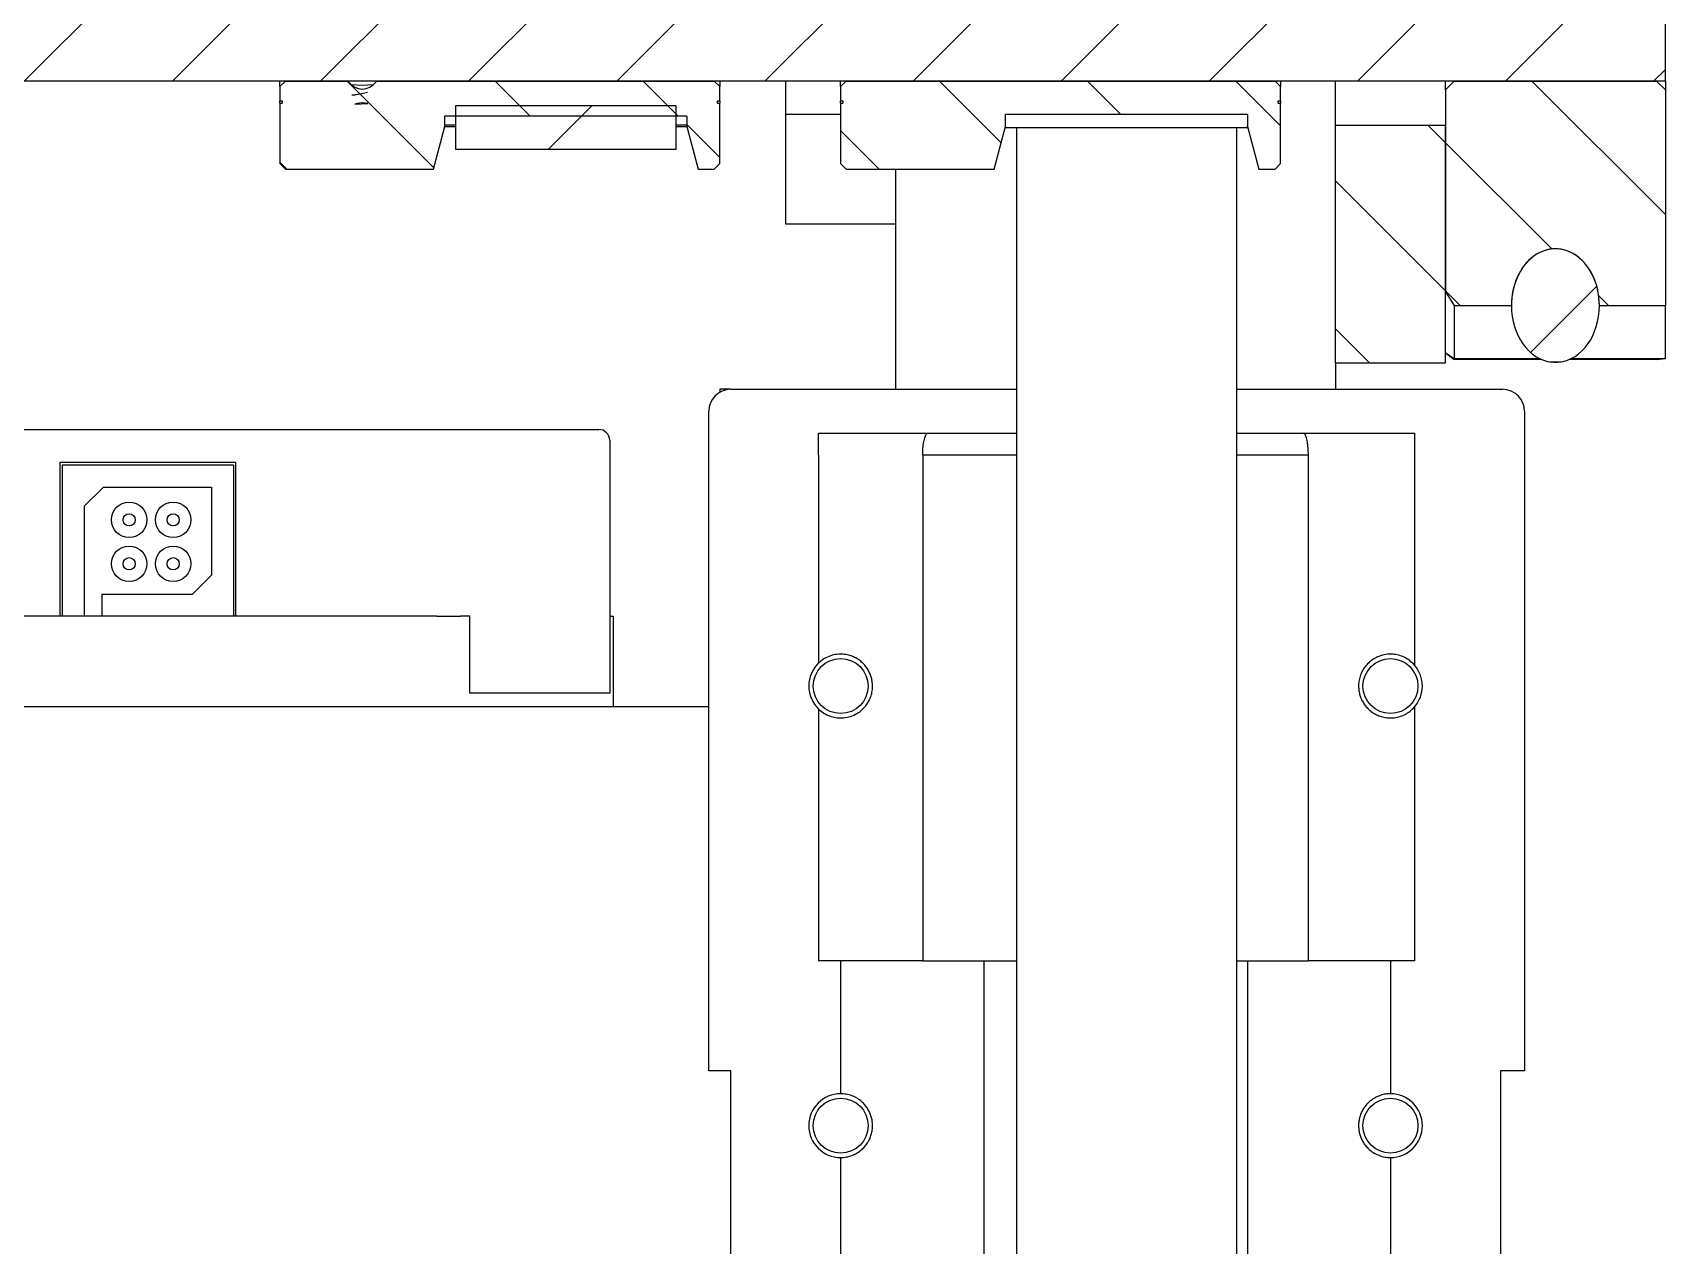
# Model space of a CAD drawing. Header units: millimetres. Extents: x -300 to 1184, y 5 to 1469.
# Drawn here: x 473.56 to 523.06, y 316.76 to 353.55 of the extents above; entities that cross this region are included whole.
import ezdxf

# ---------------------------------------------------------------- set-up
doc = ezdxf.new("R2010")
doc.units = ezdxf.units.MM

msp = doc.modelspace()

# ---------------------------------------------------------------- hatches: boundary and pattern name
at = {"linetype": 'Continuous', "lineweight": 18}
h = msp.add_hatch(dxfattribs=at)
h.set_pattern_fill('ANSI31', style=0)
h.paths.add_polyline_path([(199.057, 352.076), (523.057, 352.076), (523.057, 357.409), (199.057, 357.409)], flags=0)
h = msp.add_hatch(dxfattribs=at)
h.set_pattern_fill('ANSI31', angle=90, style=0)
edge = h.paths.add_edge_path(flags=0)
edge.add_line((481.057, 349.576), (481.224, 349.409))
edge.add_line((481.224, 349.409), (485.712, 349.409))
edge.add_line((485.712, 349.409), (486.057, 350.698))
edge.add_line((486.057, 350.698), (486.057, 351.018))
edge.add_line((486.057, 351.018), (493.39, 351.018))
edge.add_line((493.39, 351.018), (493.39, 350.698))
edge.add_line((493.39, 350.698), (493.736, 349.409))
edge.add_line((493.736, 349.409), (494.224, 349.409))
edge.add_line((494.224, 349.409), (494.39, 349.576))
edge.add_line((494.39, 349.576), (494.39, 351.409))
edge.add_line((494.39, 351.409), (494.324, 351.409))
edge.add_line((494.324, 351.409), (494.324, 351.476))
edge.add_line((494.324, 351.476), (494.39, 351.476))
edge.add_line((494.39, 351.476), (494.39, 351.909))
edge.add_line((494.39, 351.909), (494.224, 352.076))
edge.add_line((494.224, 352.076), (484.001, 352.076))
edge.add_ellipse((483.557, 354.743), major_axis=(0, 2.909), ratio=0.381849, start_angle=156.4634, end_angle=203.5366, ccw=False)
edge.add_line((483.114, 352.076), (481.224, 352.076))
edge.add_line((481.224, 352.076), (481.057, 351.909))
edge.add_line((481.057, 351.909), (481.057, 351.476))
edge.add_line((481.057, 351.476), (481.124, 351.476))
edge.add_line((481.124, 351.476), (481.124, 351.409))
edge.add_line((481.124, 351.409), (481.057, 351.409))
edge.add_line((481.057, 351.409), (481.057, 349.576))
h = msp.add_hatch(dxfattribs=at)
h.set_pattern_fill('ANSI31', angle=90, style=0)
h.paths.add_polyline_path([(498.224, 349.409), (502.712, 349.409), (503.057, 350.698), (503.057, 351.068), (510.39, 351.068), (510.39, 350.698), (510.736, 349.409), (511.224, 349.409), (511.39, 349.576), (511.39, 351.409), (511.324, 351.409), (511.324, 351.476), (511.39, 351.476), (511.39, 351.909), (511.224, 352.076), (498.224, 352.076), (498.057, 351.909), (498.057, 351.476), (498.124, 351.476), (498.124, 351.409), (498.057, 351.409), (498.057, 349.576)], flags=0)
h = msp.add_hatch(dxfattribs=at)
h.set_pattern_fill('ANSI31', angle=90, style=0)
edge = h.paths.add_edge_path(flags=0)
edge.add_line((516.39, 351.809), (516.39, 345.689))
edge.add_line((516.39, 345.689), (516.657, 345.268))
edge.add_line((516.657, 345.268), (518.39, 345.268))
edge.add_ellipse((519.724, 345.268), major_axis=(0, 1.723), ratio=0.773957, start_angle=-90, end_angle=90, ccw=False)
edge.add_line((521.057, 345.268), (523.057, 345.268))
edge.add_line((523.057, 345.268), (523.057, 351.809))
edge.add_line((523.057, 351.809), (522.79, 352.076))
edge.add_line((522.79, 352.076), (516.657, 352.076))
edge.add_line((516.657, 352.076), (516.39, 351.809))
h = msp.add_hatch(dxfattribs=at)
h.set_pattern_fill('ANSI31', style=0)
edge = h.paths.add_edge_path(flags=0)
edge.add_spline(control_points=[(483.331, 351.377), (483.462, 351.372), (483.594, 351.378), (483.725, 351.393)], knot_values=[0.000211, 0.000211, 0.000211, 0.000211, 0.000802, 0.000802, 0.000802, 0.000802], weights=[1, 1, 1, 1], degree=3, periodic=0)
edge.add_spline(control_points=[(483.725, 351.393), (483.722, 351.394), (483.719, 351.394), (483.717, 351.395), (483.638, 351.413), (483.554, 351.418), (483.474, 351.408), (483.426, 351.402), (483.378, 351.392), (483.331, 351.377)], knot_values=[0.000486, 0.000486, 0.000486, 0.000486, 0.000498, 0.000498, 0.000498, 0.000862, 0.000862, 0.000862, 0.00108, 0.00108, 0.00108, 0.00108], weights=[1, 1, 1, 1, 1, 1, 1, 1, 1, 1], degree=3, periodic=0)
h = msp.add_hatch(dxfattribs=at)
h.set_pattern_fill('ANSI31', style=0)
h.paths.add_polyline_path([(493.057, 350.668), (493.057, 351.335), (486.39, 351.335), (486.39, 350.668), (486.39, 350.001), (493.057, 350.001)], flags=0)
h = msp.add_hatch(dxfattribs=at)
h.set_pattern_fill('ANSI31', angle=90, style=0)
h.paths.add_polyline_path([(513.057, 350.743), (513.057, 343.53), (516.39, 343.53), (516.39, 350.743)], flags=0)
h = msp.add_hatch(dxfattribs=at)
h.set_pattern_fill('ANSI31', style=0)
edge = h.paths.add_edge_path(flags=0)
edge.add_ellipse((519.724, 345.268), major_axis=(0, 1.723), ratio=0.773957, start_angle=190.2988, end_angle=529.7012)
edge.add_ellipse((519.724, 352.964), major_axis=(0, 9.406), ratio=0.444994, start_angle=176.7353, end_angle=183.2647)

# ---------------------------------------------------------------- linework, layer by layer
at = {"color": 7, "linetype": 'Continuous', "lineweight": 25}
for p, q in [((523.057, 352.076), (523.057, 357.409)), ((523.057, 352.076), (199.057, 352.076)), ((481.057, 351.909), (481.224, 352.076)), ((481.057, 351.909), (481.057, 352.076)), ((481.057, 351.909), (481.057, 351.476)), ((481.224, 352.076), (483.114, 352.076)), ((484.001, 352.076), (494.224, 352.076)), ((494.224, 352.076), (494.39, 351.909)), ((494.39, 352.076), (494.39, 351.909)), ((494.39, 351.476), (494.39, 351.909)), ((496.39, 351.076), (496.39, 352.076)), ((498.057, 351.909), (498.224, 352.076)), ((498.057, 351.909), (498.057, 352.076)), ((498.057, 351.909), (498.057, 351.476)), ((498.224, 352.076), (511.224, 352.076)), ((511.224, 352.076), (511.39, 351.909)), ((511.39, 352.076), (511.39, 351.909)), ((511.39, 351.476), (511.39, 351.909)), ((513.057, 350.743), (513.057, 352.076)), ((516.657, 352.076), (516.39, 351.809)), ((516.39, 351.809), (516.39, 352.076)), ((516.657, 352.076), (522.79, 352.076)), ((523.057, 351.809), (522.79, 352.076)), ((523.057, 352.076), (523.057, 351.809)), ((481.057, 351.409), (481.057, 351.476)), ((481.057, 351.476), (481.124, 351.476)), ((481.124, 351.476), (481.124, 351.409)), ((494.324, 351.476), (494.39, 351.476)), ((494.324, 351.409), (494.324, 351.476)), ((494.39, 351.476), (494.39, 351.409)), ((498.057, 351.409), (498.057, 351.476)), ((498.057, 351.476), (498.124, 351.476)), ((498.124, 351.476), (498.124, 351.409)), ((511.324, 351.476), (511.39, 351.476)), ((511.324, 351.409), (511.324, 351.476)), ((511.39, 351.476), (511.39, 351.409)), ((516.39, 351.809), (516.39, 345.689)), ((523.057, 351.809), (523.057, 345.268)), ((481.057, 351.409), (481.124, 351.409)), ((481.057, 351.409), (481.057, 349.576)), ((483.331, 351.377), (483.725, 351.393)), ((493.39, 351.018), (486.057, 351.018)), ((486.057, 350.698), (486.057, 351.018)), ((486.39, 351.335), (493.057, 351.335)), ((486.39, 350.668), (486.39, 351.335)), ((493.057, 351.335), (493.057, 350.668)), ((493.39, 351.018), (493.39, 350.698)), ((494.324, 351.409), (494.39, 351.409)), ((494.39, 349.576), (494.39, 351.409)), ((496.39, 351.076), (498.057, 351.076)), ((496.39, 347.743), (496.39, 351.076)), ((498.057, 351.409), (498.124, 351.409)), ((498.057, 351.409), (498.057, 349.576)), ((510.39, 351.068), (503.057, 351.068)), ((503.057, 350.698), (503.057, 351.068)), ((510.39, 351.068), (510.39, 350.698)), ((511.324, 351.409), (511.39, 351.409)), ((511.39, 349.576), (511.39, 351.409)), ((485.712, 349.409), (486.057, 350.698)), ((486.057, 350.747), (486.39, 350.747)), ((486.057, 350.698), (486.39, 350.698)), ((486.057, 350.698), (486.057, 350.698)), ((486.39, 350.001), (486.39, 350.668)), ((493.057, 350.747), (493.39, 350.747)), ((493.057, 350.698), (493.39, 350.698)), ((493.057, 350.668), (493.057, 350.001)), ((493.39, 350.698), (493.736, 349.409)), ((493.39, 350.698), (493.39, 350.698)), ((502.712, 349.409), (503.057, 350.698)), ((503.057, 350.698), (503.057, 350.674)), ((503.057, 350.674), (510.39, 350.674)), ((503.39, 350.674), (503.39, 139.2)), ((510.057, 350.674), (510.057, 139.2)), ((510.39, 350.698), (510.736, 349.409)), ((510.39, 350.674), (510.39, 350.698)), ((513.057, 350.743), (516.39, 350.743)), ((513.057, 343.53), (513.057, 350.743)), ((516.39, 343.53), (516.39, 350.743)), ((493.057, 350.001), (486.39, 350.001)), ((481.057, 349.576), (481.224, 349.409)), ((494.224, 349.409), (494.39, 349.576)), ((498.057, 349.576), (498.224, 349.409)), ((511.224, 349.409), (511.39, 349.576)), ((481.224, 349.409), (485.712, 349.409)), ((493.736, 349.409), (494.224, 349.409)), ((498.224, 349.409), (502.712, 349.409)), ((499.724, 349.409), (499.724, 342.729)), ((510.736, 349.409), (511.224, 349.409)), ((499.724, 347.743), (496.39, 347.743)), ((516.39, 345.689), (516.657, 345.268)), ((516.657, 345.268), (518.39, 345.268)), ((516.657, 345.268), (516.657, 343.668)), ((521.057, 345.268), (523.057, 345.268)), ((523.057, 343.668), (523.057, 345.268)), ((513.057, 343.53), (516.39, 343.53)), ((513.057, 343.53), (513.057, 342.729)), ((516.39, 343.837), (516.657, 343.668)), ((516.39, 343.837), (516.657, 343.63)), ((516.657, 343.668), (519.229, 343.668)), ((516.657, 343.63), (516.657, 343.668)), ((519.308, 343.63), (516.657, 343.63)), ((522.79, 343.63), (520.139, 343.63)), ((520.219, 343.668), (523.057, 343.668)), ((522.79, 343.63), (523.057, 343.668)), ((494.39, 342.729), (494.39, 342.639)), ((494.724, 342.729), (494.39, 342.729)), ((494.724, 342.729), (495.39, 342.729)), ((495.39, 342.729), (503.39, 342.729)), ((510.057, 342.729), (517.454, 342.729)), ((517.454, 342.729), (518.121, 342.729)), ((494.057, 322.062), (494.057, 342.062)), ((518.788, 342.062), (518.788, 322.062)), ((466.143, 341.511), (487.971, 341.511)), ((487.971, 341.511), (488.679, 341.511)), ((488.679, 341.511), (490.431, 341.511)), ((490.431, 341.511), (490.724, 341.511)), ((491.057, 341.178), (491.057, 333.511)), ((497.39, 341.395), (500.7, 341.395)), ((500.7, 341.395), (503.39, 341.395)), ((510.057, 341.395), (512.081, 341.395)), ((512.081, 341.395), (515.454, 341.395)), ((497.39, 340.729), (497.39, 334.429)), ((503.39, 340.729), (500.544, 340.729)), ((500.544, 340.729), (500.544, 325.395)), ((512.237, 340.729), (510.057, 340.729)), ((512.237, 325.395), (512.237, 340.729)), ((515.454, 340.729), (515.454, 334.362)), ((474.39, 340.511), (474.39, 335.844)), ((479.724, 340.511), (474.39, 340.511)), ((474.461, 340.425), (474.461, 335.844)), ((479.65, 340.425), (474.461, 340.425)), ((479.65, 340.425), (479.65, 335.844)), ((479.724, 335.844), (479.724, 340.511)), ((475.127, 339.18), (475.706, 339.759)), ((475.706, 339.759), (478.983, 339.759)), ((478.983, 339.759), (478.983, 337.09)), ((475.127, 339.18), (475.127, 335.844)), ((478.983, 337.09), (478.404, 336.511)), ((475.661, 336.511), (475.661, 335.844)), ((475.661, 336.511), (478.404, 336.511)), ((474.461, 335.844), (468.303, 335.844)), ((475.127, 335.844), (474.461, 335.844)), ((475.661, 335.844), (475.127, 335.844)), ((479.65, 335.844), (475.661, 335.844)), ((485.811, 335.844), (479.65, 335.844)), ((485.811, 335.844), (486.535, 335.844)), ((486.818, 335.844), (486.535, 335.844)), ((486.818, 333.511), (486.818, 335.844)), ((491.057, 335.844), (491.157, 335.844)), ((491.157, 335.844), (491.157, 333.109)), ((228.121, 333.109), (494.057, 333.109)), ((487.971, 333.511), (486.818, 333.511)), ((488.914, 333.511), (487.971, 333.511)), ((490.667, 333.511), (488.914, 333.511)), ((491.057, 333.511), (490.667, 333.511)), ((497.39, 333.029), (497.39, 325.395)), ((515.454, 333.096), (515.454, 325.395)), ((500.544, 325.395), (497.39, 325.395)), ((498.057, 325.395), (498.057, 321.362)), ((500.544, 325.395), (503.39, 325.395)), ((502.394, 325.395), (502.394, 292.729)), ((510.057, 325.395), (512.237, 325.395)), ((510.387, 325.395), (510.387, 292.729)), ((515.454, 325.395), (512.237, 325.395)), ((514.724, 325.395), (514.724, 321.362)), ((494.724, 322.062), (494.057, 322.062)), ((494.724, 296.062), (494.724, 322.062)), ((518.788, 322.062), (518.057, 322.062)), ((518.057, 322.062), (518.057, 296.062)), ((498.057, 319.429), (498.057, 298.695)), ((514.724, 319.429), (514.724, 298.695))]:
    msp.add_line(p, q, dxfattribs=at)
at = {"color": 7, "linetype": 'Continuous', "lineweight": 25, "flags": 128}
for points in [[(483.557, 351.942), (483.225, 351.967), (483.225, 351.967)], [(483.889, 351.967), (483.889, 351.967), (483.557, 351.942)], [(483.341, 349.409), (483.771, 349.409), (483.774, 349.409)]]:
    msp.add_lwpolyline(points, dxfattribs=at)
at = {"color": 7, "linetype": 'Continuous', "lineweight": 25}
for centre, radius in [((476.488, 338.771), 0.538), ((477.822, 338.771), 0.538), ((476.488, 338.771), 0.186), ((477.822, 338.771), 0.186), ((476.488, 337.438), 0.538), ((476.488, 337.438), 0.186), ((477.822, 337.438), 0.538), ((477.822, 337.438), 0.186), ((498.057, 333.729), 0.833), ((514.724, 333.729), 0.833), ((498.057, 320.395), 0.833), ((514.724, 320.395), 0.833)]:
    msp.add_circle(centre, radius, dxfattribs=at)
for centre, radius, start, end in [((519.724, 345.272), 1.716, 262.0163, 277.9837), ((494.724, 342.062), 0.667, 90, 180), ((518.121, 342.062), 0.667, 0, 90), ((490.724, 341.178), 0.333, 0, 90), ((498.057, 333.729), 0.967, 133.6028, 226.3972), ((514.724, 333.729), 0.967, 319.0983, 40.9017), ((498.057, 320.395), 0.967, 90, 270), ((514.724, 320.395), 0.967, 270, 90)]:
    msp.add_arc(centre, radius, start, end, dxfattribs=at)
for centre, major_axis, ratio, start_param, end_param in [((483.557, 354.743), (0, 2.909), 0.381849, 2.730801, 3.552384), ((519.724, 345.268), (0, 1.723), 0.773957, 3.32134, 9.245031), ((519.724, 345.268), (0, 1.723), 0.773957, 4.712389, 7.853982), ((519.724, 352.964), (0, 9.406), 0.444994, 3.084613, 3.198572)]:
    msp.add_ellipse(centre, major_axis=major_axis, ratio=ratio, start_param=start_param, end_param=end_param, dxfattribs=at)
for points, knots in [([(483.709, 351.732), (483.591, 351.7), (483.434, 351.658), (483.277, 351.649), (483.237, 351.647)], [0, 0, 0, 0, 0.744099, 1, 1, 1, 1]), ([(483.725, 351.393), (483.722, 351.394), (483.641, 351.413), (483.504, 351.423), (483.378, 351.389), (483.331, 351.377)], [0, 0, 0, 0, 0.020488, 0.632075, 1, 1, 1, 1]), ([(497.39, 340.729), (497.39, 340.789), (497.39, 340.911), (497.39, 341.088), (497.39, 341.256), (497.39, 341.374), (497.39, 341.388), (497.39, 341.395)], [0, 0, 0, 0, 0.14459, 0.28861, 0.484392, 0.749566, 1, 1, 1, 1]), ([(500.544, 340.729), (500.546, 340.802), (500.549, 340.949), (500.575, 341.145), (500.613, 341.297), (500.656, 341.378), (500.687, 341.395), (500.7, 341.395), (500.7, 341.395)], [0, 0, 0, 0, 0.207725, 0.415369, 0.625324, 0.840418, 0.994048, 1, 1, 1, 1]), ([(512.237, 340.729), (512.235, 340.802), (512.232, 340.949), (512.206, 341.145), (512.168, 341.297), (512.124, 341.378), (512.094, 341.395), (512.081, 341.395), (512.081, 341.395)], [0, 0, 0, 0, 0.207725, 0.415369, 0.625324, 0.840418, 0.994048, 1, 1, 1, 1]), ([(515.454, 341.395), (515.454, 341.383), (515.454, 341.361), (515.454, 341.209), (515.454, 341.04), (515.454, 340.875), (515.454, 340.771), (515.454, 340.729)], [0, 0, 0, 0, 0.343007, 0.575109, 0.753278, 0.898033, 1, 1, 1, 1]), ([(497.39, 333.029), (497.441, 332.986), (497.545, 332.899), (497.72, 332.817), (497.904, 332.768), (498.099, 332.756), (498.305, 332.786), (498.491, 332.858), (498.649, 332.958), (498.766, 333.065), (498.864, 333.189), (498.938, 333.321), (498.993, 333.469), (499.022, 333.619), (499.026, 333.769), (499.01, 333.908), (498.975, 334.041), (498.923, 334.165), (498.854, 334.281), (498.768, 334.388), (498.666, 334.484), (498.544, 334.568), (498.406, 334.635), (498.248, 334.681), (498.077, 334.701), (497.892, 334.687), (497.702, 334.635), (497.53, 334.549), (497.433, 334.465), (497.39, 334.429)], [0, 0, 0, 0, 0.046019, 0.09345, 0.138857, 0.185323, 0.235584, 0.287608, 0.323049, 0.35942, 0.389266, 0.419927, 0.449806, 0.480782, 0.507332, 0.534724, 0.560223, 0.58639, 0.613361, 0.640951, 0.671477, 0.702648, 0.738647, 0.775389, 0.81827, 0.862101, 0.911141, 0.961575, 1, 1, 1, 1]), ([(515.454, 334.362), (515.407, 334.41), (515.309, 334.509), (515.143, 334.606), (514.97, 334.669), (514.785, 334.7), (514.584, 334.693), (514.391, 334.643), (514.221, 334.56), (514.088, 334.463), (513.975, 334.346), (513.885, 334.218), (513.814, 334.07), (513.771, 333.917), (513.754, 333.763), (513.76, 333.619), (513.786, 333.482), (513.829, 333.354), (513.89, 333.234), (513.967, 333.122), (514.061, 333.021), (514.173, 332.929), (514.302, 332.854), (514.451, 332.796), (514.614, 332.763), (514.795, 332.759), (514.982, 332.79), (515.16, 332.86), (515.321, 332.959), (515.41, 333.05), (515.454, 333.096)], [0, 0, 0, 0, 0.04421, 0.089964, 0.131165, 0.173231, 0.221347, 0.270999, 0.307371, 0.344701, 0.374828, 0.405768, 0.435933, 0.46725, 0.4935, 0.520631, 0.545114, 0.570268, 0.595604, 0.621538, 0.649799, 0.678666, 0.711732, 0.74548, 0.784913, 0.825192, 0.871066, 0.918135, 0.958527, 1, 1, 1, 1]), ([(498.057, 319.429), (498.116, 319.432), (498.234, 319.438), (498.404, 319.487), (498.563, 319.566), (498.696, 319.663), (498.807, 319.78), (498.891, 319.899), (498.955, 320.028), (498.998, 320.159), (499.023, 320.299), (499.026, 320.438), (499.01, 320.573), (498.978, 320.697), (498.931, 320.815), (498.868, 320.926), (498.79, 321.03), (498.686, 321.135), (498.553, 321.232), (498.393, 321.307), (498.226, 321.353), (498.114, 321.359), (498.057, 321.362)], [0, 0, 0, 0, 0.0681493, 0.1376894, 0.1971519, 0.2580891, 0.3050766, 0.3532864, 0.3927176, 0.4332333, 0.4727022, 0.5135445, 0.5496742, 0.5868301, 0.6235553, 0.6611368, 0.7023822, 0.7444734, 0.8060009, 0.869296, 0.9340212, 1, 1, 1, 1]), ([(514.724, 321.362), (514.665, 321.359), (514.547, 321.353), (514.377, 321.303), (514.218, 321.225), (514.085, 321.127), (513.973, 321.011), (513.89, 320.891), (513.826, 320.763), (513.783, 320.631), (513.758, 320.491), (513.755, 320.352), (513.771, 320.218), (513.802, 320.093), (513.85, 319.975), (513.913, 319.864), (513.991, 319.761), (514.095, 319.655), (514.228, 319.559), (514.388, 319.484), (514.555, 319.437), (514.667, 319.431), (514.724, 319.429)], [0, 0, 0, 0, 0.068149, 0.137689, 0.197152, 0.258089, 0.305077, 0.353286, 0.392718, 0.433233, 0.472702, 0.513544, 0.549674, 0.58683, 0.623555, 0.661137, 0.702382, 0.744473, 0.806001, 0.869296, 0.934021, 1, 1, 1, 1])]:
    msp.add_open_spline(points, degree=3, knots=knots, dxfattribs=at)

doc.saveas('drawing.dxf')
